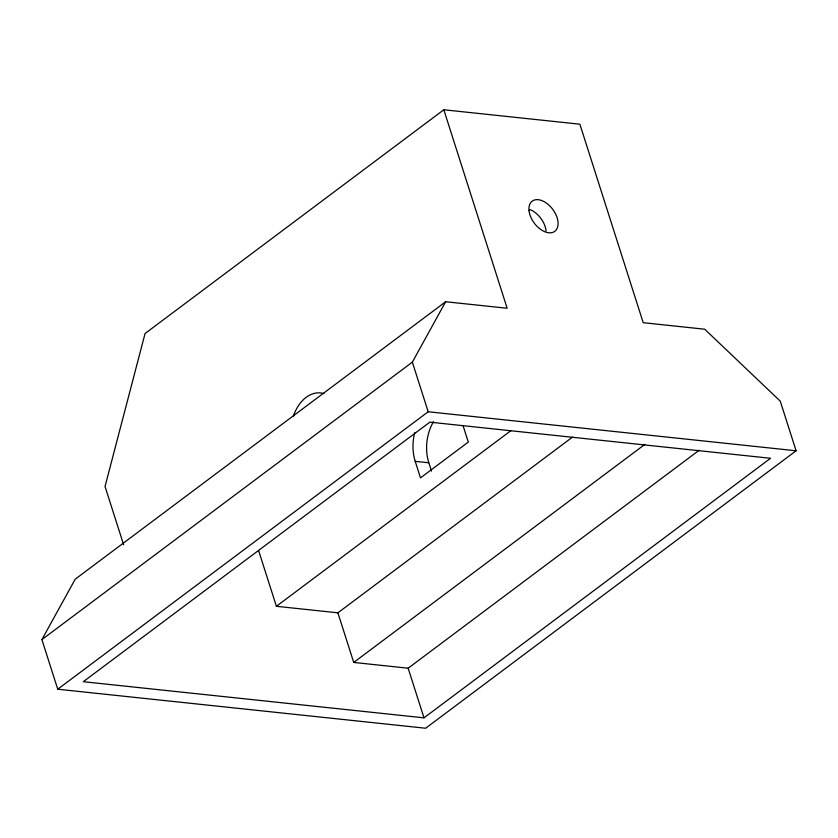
<?xml version="1.0" encoding="UTF-8"?>
<svg xmlns="http://www.w3.org/2000/svg" width="838" height="838" viewBox="0 0 838 838"><rect width="100%" height="100%" fill="white"/><g stroke="black" fill="none" stroke-linecap="round" stroke-linejoin="round"><path stroke-width="1.26" d="M443.815 109.768L579.875 124.202L643.217 322.693L704.727 329.219L780.262 401.151L796.1 450.781L425.652 728.232L57.738 689.213L41.9 639.593L75.211 579.194L445.659 301.743L507.158 308.258L443.815 109.768L145.058 333.524L105.033 486.469L123.647 544.784M41.9 639.593L412.348 362.131L445.659 301.743M57.738 689.213L428.187 411.762L796.1 450.781M258.617 550.587L276.393 606.293L510.918 430.648M276.393 606.293L337.892 612.819L572.417 437.164M337.892 612.819L353.73 662.439L644.789 444.444M353.73 662.439L408.158 668.211L699.217 450.216M423.997 717.841L770.541 458.281L429.842 422.153L83.297 681.703L423.997 717.841L408.158 668.211M414.747 432.701A37.72 25.968 -83.9 0 0 415.208 461.34L428.815 462.775L431.455 471.05M463.016 425.536L468.295 442.076L420.487 477.88L415.208 461.34M412.348 362.131L428.187 411.762M293.331 416.235A37.72 25.968 -83.9 0 1 323.939 393.598M428.815 462.775A37.72 25.968 -83.9 0 1 433.476 421.724M529.993 209.573A18.865 11.533 53.2 0 1 546.072 230.859M529.008 210.558A18.865 11.533 53.2 0 0 552.137 232.587A18.865 11.533 53.2 0 0 549.403 205.551A18.865 11.533 53.2 0 0 529.008 210.558"/></g></svg>
